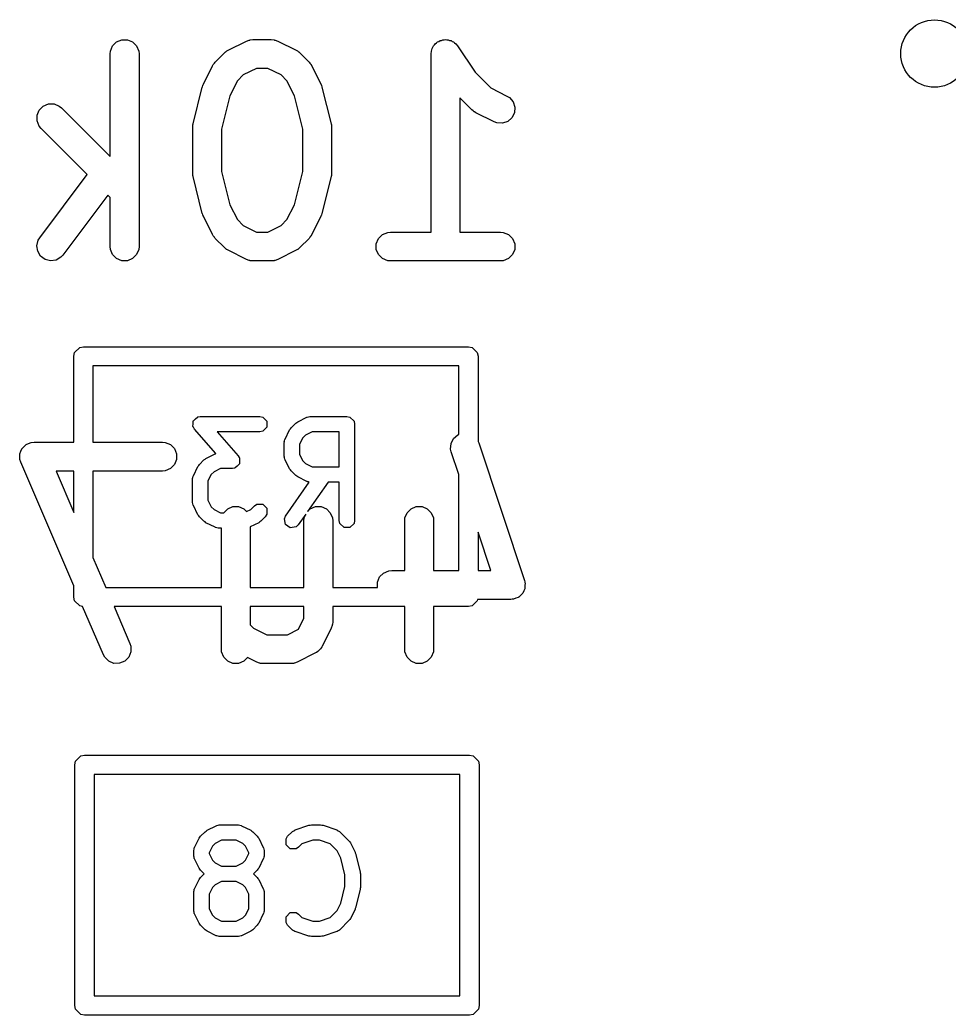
# Model space of a CAD drawing. Header units: inches. Extents: x -2.1 to 1.75, y 0.25 to 2.74.
# Drawn here: x 0.143 to 0.333, y 1.8084 to 2.0119 of the extents above; entities that cross this region are included whole.
import ezdxf

# ---------------------------------------------------------------- set-up
doc = ezdxf.new("R2010")
doc.units = ezdxf.units.IN
doc.header["$MEASUREMENT"] = 0
doc.layers.add('BLACK', color=250, linetype='CONTINUOUS')

msp = doc.modelspace()

# ---------------------------------------------------------------- linework, layer by layer
at = {"layer": 'BLACK', "linetype": 'CONTINUOUS'}
for p, q in [((0.1615, 2.0055), (0.16195, 2.00657)), ((0.16195, 2.00657), (0.16276, 2.00738)), ((0.16276, 2.00738), (0.16382, 2.00782)), ((0.16382, 2.00782), (0.16498, 2.00782)), ((0.16498, 2.00782), (0.16604, 2.00738)), ((0.16604, 2.00738), (0.16686, 2.00657)), ((0.16686, 2.00657), (0.1673, 2.0055)), ((0.18558, 2.00569), (0.18933, 2.00757)), ((0.18933, 2.00757), (0.18987, 2.00778)), ((0.18987, 2.00778), (0.18997, 2.00778)), ((0.18997, 2.00778), (0.19007, 2.00782)), ((0.19007, 2.00782), (0.19065, 2.00788)), ((0.19065, 2.00788), (0.1944, 2.00788)), ((0.1944, 2.00788), (0.19497, 2.00782)), ((0.19497, 2.00782), (0.19507, 2.00778)), ((0.19507, 2.00778), (0.19518, 2.00778)), ((0.19518, 2.00778), (0.19572, 2.00757)), ((0.19572, 2.00757), (0.19947, 2.00569)), ((0.22729, 2.00606), (0.22745, 2.0063)), ((0.22745, 2.0063), (0.22756, 2.00657)), ((0.22756, 2.00657), (0.22777, 2.00678)), ((0.22777, 2.00678), (0.22793, 2.00702)), ((0.22793, 2.00702), (0.22817, 2.00718)), ((0.22817, 2.00718), (0.22838, 2.00738)), ((0.22838, 2.00738), (0.22865, 2.0075)), ((0.22865, 2.0075), (0.22889, 2.00766)), ((0.22889, 2.00766), (0.22917, 2.00771)), ((0.22917, 2.00771), (0.22944, 2.00782)), ((0.22944, 2.00782), (0.22973, 2.00782)), ((0.22973, 2.00782), (0.23002, 2.00788)), ((0.23002, 2.00788), (0.2303, 2.00782)), ((0.2303, 2.00782), (0.23059, 2.00782)), ((0.23059, 2.00782), (0.23086, 2.00771)), ((0.23086, 2.00771), (0.23115, 2.00766)), ((0.23115, 2.00766), (0.23139, 2.00749)), ((0.23139, 2.00749), (0.23166, 2.00738)), ((0.23166, 2.00738), (0.23186, 2.00718)), ((0.23186, 2.00718), (0.23211, 2.00701)), ((0.23211, 2.00701), (0.23247, 2.00657)), ((0.23247, 2.00657), (0.23247, 2.00657)), ((0.23247, 2.00657), (0.23247, 2.00657)), ((0.23247, 2.00657), (0.23247, 2.00657)), ((0.23247, 2.00657), (0.23606, 2.00119)), ((0.16145, 2.00493), (0.1615, 2.0055)), ((0.16145, 1.98394), (0.16145, 2.00493)), ((0.1673, 2.0055), (0.16735, 2.00493)), ((0.16735, 2.00493), (0.16735, 1.96556)), ((0.18294, 2.00327), (0.18481, 2.00514)), ((0.18481, 2.00514), (0.18504, 2.00533)), ((0.18504, 2.00533), (0.18509, 2.00539)), ((0.18509, 2.00539), (0.18518, 2.00544)), ((0.18518, 2.00544), (0.18526, 2.00551)), ((0.18526, 2.00551), (0.18533, 2.00554)), ((0.18533, 2.00554), (0.18558, 2.00569)), ((0.19947, 2.00569), (0.19972, 2.00554)), ((0.19972, 2.00554), (0.19979, 2.00551)), ((0.19979, 2.00551), (0.19987, 2.00544)), ((0.19987, 2.00544), (0.19996, 2.00539)), ((0.19996, 2.00539), (0.20001, 2.00533)), ((0.20001, 2.00533), (0.20023, 2.00514)), ((0.20023, 2.00514), (0.20211, 2.00327)), ((0.22707, 2.00493), (0.22712, 2.0055)), ((0.22707, 1.96851), (0.22707, 2.00493)), ((0.22707, 2.00493), (0.22707, 2.00493)), ((0.22707, 2.00493), (0.22707, 2.00493)), ((0.22707, 2.00493), (0.22707, 2.00493)), ((0.22712, 2.0055), (0.22723, 2.00577)), ((0.22723, 2.00577), (0.22729, 2.00606)), ((0.18051, 1.99875), (0.18238, 2.0025)), ((0.18238, 2.0025), (0.18254, 2.00275)), ((0.18254, 2.00275), (0.18257, 2.00282)), ((0.18257, 2.00282), (0.18263, 2.0029)), ((0.18263, 2.0029), (0.18269, 2.00299)), ((0.18269, 2.00299), (0.18275, 2.00304)), ((0.18275, 2.00304), (0.18294, 2.00327)), ((0.20211, 2.00327), (0.2023, 2.00304)), ((0.2023, 2.00304), (0.20235, 2.00299)), ((0.20235, 2.00299), (0.20241, 2.0029)), ((0.20241, 2.0029), (0.20248, 2.00282)), ((0.20248, 2.00282), (0.20251, 2.00275)), ((0.20251, 2.00275), (0.20266, 2.0025)), ((0.20266, 2.0025), (0.20454, 1.99875)), ((0.18865, 2.00063), (0.18745, 1.99943)), ((0.19134, 2.00198), (0.18865, 2.00063)), ((0.1937, 2.00198), (0.19134, 2.00198)), ((0.1964, 2.00063), (0.1937, 2.00198)), ((0.19759, 1.99943), (0.1964, 2.00063)), ((0.23606, 2.00119), (0.23927, 1.99798)), ((0.17841, 1.99065), (0.18028, 1.99815)), ((0.18028, 1.99815), (0.1803, 1.99819)), ((0.1803, 1.99821), (0.18039, 1.99845)), ((0.1803, 1.99819), (0.1803, 1.99821)), ((0.18039, 1.99845), (0.18048, 1.99869)), ((0.18048, 1.99869), (0.18049, 1.99871)), ((0.18049, 1.99871), (0.18051, 1.99875)), ((0.18745, 1.99943), (0.18593, 1.9964)), ((0.19911, 1.9964), (0.19759, 1.99943)), ((0.20454, 1.99875), (0.20455, 1.99871)), ((0.20455, 1.99871), (0.20457, 1.99869)), ((0.20457, 1.99869), (0.20465, 1.99845)), ((0.20465, 1.99845), (0.20474, 1.99821)), ((0.20474, 1.99821), (0.20475, 1.99819)), ((0.20475, 1.99819), (0.20476, 1.99815)), ((0.20476, 1.99815), (0.20664, 1.99065)), ((0.18593, 1.9964), (0.18423, 1.98957)), ((0.20082, 1.98957), (0.19911, 1.9964)), ((0.23927, 1.99798), (0.24259, 1.99632)), ((0.24259, 1.99632), (0.24308, 1.99601)), ((0.24308, 1.99601), (0.24383, 1.99514)), ((0.14695, 1.99345), (0.14776, 1.99426)), ((0.14776, 1.99426), (0.14883, 1.9947)), ((0.14883, 1.9947), (0.14998, 1.9947)), ((0.14998, 1.9947), (0.15104, 1.99426)), ((0.15104, 1.99426), (0.15149, 1.99389)), ((0.23543, 1.99347), (0.23297, 1.99593)), ((0.23297, 1.99593), (0.23297, 1.96851)), ((0.24383, 1.99514), (0.2442, 1.99405)), ((0.2442, 1.99405), (0.24411, 1.9929)), ((0.14651, 1.99238), (0.14695, 1.99345)), ((0.14651, 1.99123), (0.14651, 1.99238)), ((0.15149, 1.99389), (0.16145, 1.98394)), ((0.23566, 1.99328), (0.23543, 1.99347)), ((0.23571, 1.99322), (0.23566, 1.99328)), ((0.2358, 1.99317), (0.23571, 1.99322)), ((0.23588, 1.9931), (0.2358, 1.99317)), ((0.23595, 1.99307), (0.23588, 1.9931)), ((0.2362, 1.99291), (0.23595, 1.99307)), ((0.23995, 1.99104), (0.2362, 1.99291)), ((0.24411, 1.9929), (0.2436, 1.99187)), ((0.14695, 1.99016), (0.14651, 1.99123)), ((0.14731, 1.98972), (0.14695, 1.99016)), ((0.17832, 1.99007), (0.17836, 1.99029)), ((0.17833, 1.99003), (0.17832, 1.99007)), ((0.17832, 1.98993), (0.17833, 1.99003)), ((0.17832, 1.98056), (0.17832, 1.98993)), ((0.17836, 1.99029), (0.17838, 1.99051)), ((0.17838, 1.99051), (0.17839, 1.99055)), ((0.17839, 1.99055), (0.17841, 1.99065)), ((0.20664, 1.99065), (0.20665, 1.99055)), ((0.20665, 1.99055), (0.20667, 1.99051)), ((0.20667, 1.99051), (0.20669, 1.99029)), ((0.20669, 1.99029), (0.20672, 1.99007)), ((0.20672, 1.99007), (0.20671, 1.99003)), ((0.20671, 1.99003), (0.20672, 1.98993)), ((0.20672, 1.98993), (0.20672, 1.98056)), ((0.24049, 1.99083), (0.23995, 1.99104)), ((0.24164, 1.99075), (0.24049, 1.99083)), ((0.24273, 1.99111), (0.24164, 1.99075)), ((0.2436, 1.99187), (0.24273, 1.99111)), ((0.15675, 1.98028), (0.14731, 1.98972)), ((0.18423, 1.98957), (0.18423, 1.98092)), ((0.20082, 1.98092), (0.20082, 1.98957)), ((0.14704, 1.96733), (0.15675, 1.98028)), ((0.17833, 1.98046), (0.17832, 1.98056)), ((0.17832, 1.98041), (0.17833, 1.98046)), ((0.17836, 1.9802), (0.17832, 1.98041)), ((0.17838, 1.97998), (0.17836, 1.9802)), ((0.17839, 1.97994), (0.17838, 1.97998)), ((0.17841, 1.97984), (0.17839, 1.97994)), ((0.18028, 1.97234), (0.17841, 1.97984)), ((0.18423, 1.98092), (0.18593, 1.97409)), ((0.19911, 1.97409), (0.20082, 1.98092)), ((0.20664, 1.97984), (0.20476, 1.97234)), ((0.20665, 1.97994), (0.20664, 1.97984)), ((0.20667, 1.97998), (0.20665, 1.97994)), ((0.20669, 1.9802), (0.20667, 1.97998)), ((0.20672, 1.98041), (0.20669, 1.9802)), ((0.20672, 1.98056), (0.20671, 1.98046)), ((0.20671, 1.98046), (0.20672, 1.98041)), ((0.16097, 1.97606), (0.15177, 1.96379)), ((0.16145, 1.97558), (0.16097, 1.97606)), ((0.16145, 1.96556), (0.16145, 1.97558)), ((0.18593, 1.97409), (0.18745, 1.97106)), ((0.19759, 1.97106), (0.19911, 1.97409)), ((0.1803, 1.9723), (0.18028, 1.97234)), ((0.1803, 1.97228), (0.1803, 1.9723)), ((0.18039, 1.97204), (0.1803, 1.97228)), ((0.18048, 1.9718), (0.18039, 1.97204)), ((0.18049, 1.97178), (0.18048, 1.9718)), ((0.18051, 1.97174), (0.18049, 1.97178)), ((0.18238, 1.96799), (0.18051, 1.97174)), ((0.20454, 1.97174), (0.20266, 1.96799)), ((0.20455, 1.97178), (0.20454, 1.97174)), ((0.20457, 1.9718), (0.20455, 1.97178)), ((0.20465, 1.97204), (0.20457, 1.9718)), ((0.20474, 1.97228), (0.20465, 1.97204)), ((0.20475, 1.9723), (0.20474, 1.97228)), ((0.20476, 1.97234), (0.20475, 1.9723)), ((0.18745, 1.97106), (0.18865, 1.96986)), ((0.18865, 1.96986), (0.19134, 1.96851)), ((0.1937, 1.96851), (0.1964, 1.96986)), ((0.1964, 1.96986), (0.19759, 1.97106)), ((0.18254, 1.96774), (0.18238, 1.96799)), ((0.18257, 1.96767), (0.18254, 1.96774)), ((0.18263, 1.96759), (0.18257, 1.96767)), ((0.18269, 1.9675), (0.18263, 1.96759)), ((0.19134, 1.96851), (0.1937, 1.96851)), ((0.20241, 1.96759), (0.20235, 1.9675)), ((0.20248, 1.96767), (0.20241, 1.96759)), ((0.20251, 1.96774), (0.20248, 1.96767)), ((0.20266, 1.96799), (0.20251, 1.96774)), ((0.21631, 1.9672), (0.21713, 1.96801)), ((0.21713, 1.96801), (0.21819, 1.96845)), ((0.21819, 1.96845), (0.21877, 1.96851)), ((0.21877, 1.96851), (0.22707, 1.96851)), ((0.23297, 1.96851), (0.24127, 1.96851)), ((0.24127, 1.96851), (0.24184, 1.96845)), ((0.24184, 1.96845), (0.24291, 1.96801)), ((0.24291, 1.96801), (0.24372, 1.9672)), ((0.14645, 1.96572), (0.14674, 1.96684)), ((0.14662, 1.96458), (0.14645, 1.96572)), ((0.14674, 1.96684), (0.14704, 1.96733)), ((0.1615, 1.96498), (0.16145, 1.96556)), ((0.16735, 1.96556), (0.1673, 1.96498)), ((0.18275, 1.96745), (0.18269, 1.9675)), ((0.18294, 1.96722), (0.18275, 1.96745)), ((0.18481, 1.96535), (0.18294, 1.96722)), ((0.20211, 1.96722), (0.20023, 1.96535)), ((0.2023, 1.96745), (0.20211, 1.96722)), ((0.20235, 1.9675), (0.2023, 1.96745)), ((0.21587, 1.96613), (0.21631, 1.9672)), ((0.21587, 1.96498), (0.21587, 1.96613)), ((0.24372, 1.9672), (0.24416, 1.96613)), ((0.24416, 1.96613), (0.24416, 1.96498)), ((0.1472, 1.96359), (0.14662, 1.96458)), ((0.14813, 1.9629), (0.1472, 1.96359)), ((0.15177, 1.96379), (0.15137, 1.96336)), ((0.16195, 1.96392), (0.1615, 1.96498)), ((0.16276, 1.9631), (0.16195, 1.96392)), ((0.16686, 1.96392), (0.16604, 1.9631)), ((0.1673, 1.96498), (0.16686, 1.96392)), ((0.18504, 1.96516), (0.18481, 1.96535)), ((0.18509, 1.9651), (0.18504, 1.96516)), ((0.18518, 1.96504), (0.18509, 1.9651)), ((0.18526, 1.96498), (0.18518, 1.96504)), ((0.18533, 1.96495), (0.18526, 1.96498)), ((0.18558, 1.96479), (0.18533, 1.96495)), ((0.18933, 1.96292), (0.18558, 1.96479)), ((0.19947, 1.96479), (0.19572, 1.96292)), ((0.19972, 1.96495), (0.19947, 1.96479)), ((0.19979, 1.96498), (0.19972, 1.96495)), ((0.19987, 1.96504), (0.19979, 1.96498)), ((0.19996, 1.9651), (0.19987, 1.96504)), ((0.20001, 1.96516), (0.19996, 1.9651)), ((0.20023, 1.96535), (0.20001, 1.96516)), ((0.21631, 1.96392), (0.21587, 1.96498)), ((0.21713, 1.9631), (0.21631, 1.96392)), ((0.24372, 1.96392), (0.24291, 1.9631)), ((0.24416, 1.96498), (0.24372, 1.96392)), ((0.14924, 1.96261), (0.14813, 1.9629)), ((0.15038, 1.96277), (0.14924, 1.96261)), ((0.15137, 1.96336), (0.15038, 1.96277)), ((0.16382, 1.96266), (0.16276, 1.9631)), ((0.16498, 1.96266), (0.16382, 1.96266)), ((0.16604, 1.9631), (0.16498, 1.96266)), ((0.18987, 1.96271), (0.18933, 1.96292)), ((0.18997, 1.9627), (0.18987, 1.96271)), ((0.19007, 1.96266), (0.18997, 1.9627)), ((0.19065, 1.96261), (0.19007, 1.96266)), ((0.1944, 1.96261), (0.19065, 1.96261)), ((0.19497, 1.96266), (0.1944, 1.96261)), ((0.19507, 1.9627), (0.19497, 1.96266)), ((0.19518, 1.96271), (0.19507, 1.9627)), ((0.19572, 1.96292), (0.19518, 1.96271)), ((0.21819, 1.96266), (0.21713, 1.9631)), ((0.21877, 1.96261), (0.21819, 1.96266)), ((0.24127, 1.96261), (0.21877, 1.96261)), ((0.24184, 1.96266), (0.24127, 1.96261)), ((0.24291, 1.9631), (0.24184, 1.96266)), ((0.154, 1.94311), (0.15415, 1.94386)), ((0.154, 1.92556), (0.154, 1.94311)), ((0.15415, 1.94386), (0.15521, 1.94493)), ((0.15521, 1.94493), (0.15596, 1.94508)), ((0.15596, 1.94508), (0.2347, 1.94508)), ((0.2347, 1.94508), (0.23546, 1.94493)), ((0.23546, 1.94493), (0.23652, 1.94386)), ((0.23652, 1.94386), (0.23667, 1.94311)), ((0.23667, 1.94311), (0.23667, 1.92571)), ((0.15793, 1.94114), (0.15793, 1.92556)), ((0.23274, 1.94114), (0.15793, 1.94114)), ((0.23274, 1.92711), (0.23274, 1.94114)), ((0.17838, 1.92874), (0.17841, 1.92929)), ((0.17841, 1.92985), (0.17845, 1.92989)), ((0.17841, 1.92929), (0.17841, 1.92985)), ((0.17845, 1.92989), (0.17846, 1.92994)), ((0.17846, 1.92994), (0.17887, 1.93031)), ((0.17887, 1.93031), (0.17927, 1.9307)), ((0.17927, 1.9307), (0.17934, 1.93072)), ((0.17934, 1.93072), (0.17936, 1.93074)), ((0.17936, 1.93074), (0.17943, 1.93073)), ((0.17943, 1.93073), (0.17987, 1.93082)), ((0.17987, 1.93082), (0.19205, 1.93082)), ((0.19205, 1.93082), (0.19266, 1.9307)), ((0.19266, 1.9307), (0.19351, 1.92985)), ((0.19351, 1.92985), (0.19351, 1.92864)), ((0.19844, 1.92848), (0.19938, 1.92942)), ((0.19938, 1.92942), (0.19959, 1.92956)), ((0.19959, 1.92956), (0.19979, 1.92972)), ((0.19979, 1.92972), (0.20166, 1.93065)), ((0.20166, 1.93065), (0.20174, 1.93068)), ((0.20174, 1.93068), (0.20176, 1.9307)), ((0.20176, 1.9307), (0.20201, 1.93075)), ((0.20201, 1.93075), (0.20225, 1.93082)), ((0.20225, 1.93082), (0.20229, 1.93081)), ((0.20229, 1.93081), (0.20236, 1.93082)), ((0.20236, 1.93082), (0.20986, 1.93082)), ((0.20986, 1.93082), (0.21047, 1.9307)), ((0.21047, 1.9307), (0.21132, 1.92985)), ((0.21132, 1.92985), (0.21144, 1.92925)), ((0.21144, 1.92925), (0.21144, 1.90956)), ((0.17841, 1.92868), (0.17838, 1.92874)), ((0.17841, 1.92864), (0.17841, 1.92868)), ((0.17846, 1.9286), (0.17841, 1.92864)), ((0.17868, 1.92821), (0.17846, 1.9286)), ((0.18306, 1.92321), (0.17868, 1.92821)), ((0.19205, 1.92767), (0.18334, 1.92767)), ((0.18334, 1.92767), (0.18761, 1.92278)), ((0.19266, 1.92779), (0.19205, 1.92767)), ((0.19351, 1.92864), (0.19266, 1.92779)), ((0.19721, 1.9262), (0.19814, 1.92808)), ((0.19814, 1.92808), (0.1983, 1.92827)), ((0.1983, 1.92827), (0.19844, 1.92848)), ((0.20142, 1.92701), (0.20085, 1.92644)), ((0.20274, 1.92767), (0.20142, 1.92701)), ((0.20829, 1.92767), (0.20274, 1.92767)), ((0.20829, 1.92051), (0.20829, 1.92767)), ((0.23167, 1.92629), (0.23254, 1.92705)), ((0.23254, 1.92705), (0.23274, 1.92711)), ((0.14383, 1.92464), (0.14422, 1.92504)), ((0.14422, 1.92504), (0.14424, 1.92505)), ((0.14424, 1.92505), (0.14425, 1.92506)), ((0.14425, 1.92506), (0.14476, 1.92527)), ((0.14476, 1.92527), (0.14528, 1.92549)), ((0.14528, 1.92549), (0.1453, 1.92549)), ((0.1453, 1.92549), (0.14531, 1.9255)), ((0.14531, 1.9255), (0.14589, 1.92556)), ((0.14589, 1.92556), (0.154, 1.92556)), ((0.15793, 1.92556), (0.17214, 1.92556)), ((0.17214, 1.92556), (0.17271, 1.9255)), ((0.17271, 1.9255), (0.17378, 1.92506)), ((0.17378, 1.92506), (0.17459, 1.92425)), ((0.19704, 1.92561), (0.19711, 1.92585)), ((0.19706, 1.92557), (0.19704, 1.92561)), ((0.19704, 1.9255), (0.19706, 1.92557)), ((0.19704, 1.92268), (0.19704, 1.9255)), ((0.19711, 1.92585), (0.19716, 1.9261)), ((0.19716, 1.9261), (0.19719, 1.92612)), ((0.19719, 1.92612), (0.19721, 1.9262)), ((0.20085, 1.92644), (0.20019, 1.92512)), ((0.20019, 1.92512), (0.20019, 1.92306)), ((0.23107, 1.92411), (0.23116, 1.92526)), ((0.23116, 1.92526), (0.23167, 1.92629)), ((0.23667, 1.92571), (0.2368, 1.92541)), ((0.2368, 1.92541), (0.24618, 1.89729)), ((0.14299, 1.92318), (0.14321, 1.9237)), ((0.14299, 1.92316), (0.14299, 1.92318)), ((0.14299, 1.92315), (0.14299, 1.92316)), ((0.14299, 1.92259), (0.14299, 1.92315)), ((0.14321, 1.9237), (0.14341, 1.92422)), ((0.14341, 1.92422), (0.14343, 1.92423)), ((0.14343, 1.92425), (0.14383, 1.92464)), ((0.14343, 1.92423), (0.14343, 1.92425)), ((0.17459, 1.92425), (0.17503, 1.92318)), ((0.17503, 1.92318), (0.17503, 1.92203)), ((0.18104, 1.92222), (0.18291, 1.92316)), ((0.18291, 1.92316), (0.18299, 1.92318)), ((0.18299, 1.92318), (0.18301, 1.9232)), ((0.18301, 1.9232), (0.18306, 1.92321)), ((0.18761, 1.92278), (0.18784, 1.9224)), ((0.20019, 1.92306), (0.20085, 1.92174)), ((0.2312, 1.92355), (0.23107, 1.92411)), ((0.23274, 1.91894), (0.2312, 1.92355)), ((0.14299, 1.92203), (0.14299, 1.92259)), ((0.143, 1.92201), (0.14299, 1.92203)), ((0.143, 1.92199), (0.143, 1.92201)), ((0.14318, 1.92144), (0.143, 1.92199)), ((0.154, 1.89619), (0.14318, 1.92144)), ((0.17459, 1.92097), (0.17378, 1.92015)), ((0.17503, 1.92203), (0.17459, 1.92097)), ((0.1794, 1.92058), (0.17955, 1.92078)), ((0.17955, 1.92078), (0.17969, 1.92099)), ((0.17969, 1.92099), (0.18063, 1.92192)), ((0.18063, 1.92192), (0.18084, 1.92206)), ((0.18084, 1.92206), (0.18104, 1.92222)), ((0.18784, 1.92105), (0.18742, 1.92068)), ((0.18784, 1.9224), (0.18788, 1.92235)), ((0.18788, 1.92114), (0.18784, 1.9211)), ((0.18784, 1.9211), (0.18784, 1.92105)), ((0.18788, 1.92235), (0.18788, 1.92232)), ((0.18788, 1.92232), (0.18792, 1.92225)), ((0.18792, 1.92225), (0.18788, 1.9217)), ((0.18788, 1.9217), (0.18788, 1.92114)), ((0.19706, 1.92261), (0.19704, 1.92268)), ((0.19704, 1.92257), (0.19706, 1.92261)), ((0.19711, 1.92233), (0.19704, 1.92257)), ((0.19716, 1.92208), (0.19711, 1.92233)), ((0.19719, 1.92206), (0.19716, 1.92208)), ((0.19721, 1.92198), (0.19719, 1.92206)), ((0.19814, 1.92011), (0.19721, 1.92198)), ((0.20085, 1.92174), (0.20142, 1.92117)), ((0.20142, 1.92117), (0.20274, 1.92051)), ((0.15037, 1.91965), (0.154, 1.91119)), ((0.154, 1.91965), (0.15037, 1.91965)), ((0.154, 1.91119), (0.154, 1.91965)), ((0.17214, 1.91965), (0.15793, 1.91965)), ((0.15793, 1.91965), (0.15793, 1.902)), ((0.17271, 1.91971), (0.17214, 1.91965)), ((0.17378, 1.92015), (0.17271, 1.91971)), ((0.17844, 1.91863), (0.17846, 1.9187)), ((0.17846, 1.9187), (0.1794, 1.92058)), ((0.1821, 1.91894), (0.18144, 1.91763)), ((0.18268, 1.91952), (0.1821, 1.91894)), ((0.18399, 1.92017), (0.18268, 1.91952)), ((0.18643, 1.92017), (0.18399, 1.92017)), ((0.18687, 1.92026), (0.18643, 1.92017)), ((0.18693, 1.92026), (0.18687, 1.92026)), ((0.18696, 1.92028), (0.18693, 1.92026)), ((0.18703, 1.92029), (0.18696, 1.92028)), ((0.18742, 1.92068), (0.18703, 1.92029)), ((0.1983, 1.91991), (0.19814, 1.92011)), ((0.19844, 1.9197), (0.1983, 1.91991)), ((0.19938, 1.91876), (0.19844, 1.9197)), ((0.19959, 1.91862), (0.19938, 1.91876)), ((0.20274, 1.92051), (0.20829, 1.92051)), ((0.23274, 1.89931), (0.23274, 1.91894)), ((0.17829, 1.918), (0.17831, 1.91807)), ((0.17829, 1.91331), (0.17829, 1.918)), ((0.1783, 1.91811), (0.17836, 1.91835)), ((0.17831, 1.91807), (0.1783, 1.91811)), ((0.17836, 1.91835), (0.17841, 1.9186)), ((0.17841, 1.9186), (0.17844, 1.91863)), ((0.18144, 1.91763), (0.18144, 1.91368)), ((0.19733, 1.91046), (0.20217, 1.91739)), ((0.19979, 1.91846), (0.19959, 1.91862)), ((0.20166, 1.91753), (0.19979, 1.91846)), ((0.20174, 1.91751), (0.20166, 1.91753)), ((0.20176, 1.91748), (0.20174, 1.91751)), ((0.20201, 1.91743), (0.20176, 1.91748)), ((0.206, 1.91736), (0.20181, 1.91139)), ((0.20217, 1.91739), (0.20201, 1.91743)), ((0.20829, 1.91736), (0.206, 1.91736)), ((0.20829, 1.90956), (0.20829, 1.91736)), ((0.17831, 1.91323), (0.17829, 1.91331)), ((0.1783, 1.9132), (0.17831, 1.91323)), ((0.17836, 1.91296), (0.1783, 1.9132)), ((0.17841, 1.91271), (0.17836, 1.91296)), ((0.17844, 1.91268), (0.17841, 1.91271)), ((0.17846, 1.91261), (0.17844, 1.91268)), ((0.1794, 1.91073), (0.17846, 1.91261)), ((0.18144, 1.91368), (0.1821, 1.91237)), ((0.19094, 1.91255), (0.19145, 1.91289)), ((0.19145, 1.91289), (0.19266, 1.91289)), ((0.19266, 1.91289), (0.19351, 1.91204)), ((0.17955, 1.91053), (0.1794, 1.91073)), ((0.1821, 1.91237), (0.18268, 1.91179)), ((0.18268, 1.91179), (0.18399, 1.91114)), ((0.18399, 1.91114), (0.18469, 1.91114)), ((0.18469, 1.91114), (0.18549, 1.91194)), ((0.18549, 1.91194), (0.18656, 1.91238)), ((0.18656, 1.91238), (0.18771, 1.91238)), ((0.18771, 1.91238), (0.18877, 1.91194)), ((0.18877, 1.91194), (0.18934, 1.91137)), ((0.18934, 1.91137), (0.19018, 1.91179)), ((0.19018, 1.91179), (0.19094, 1.91255)), ((0.19351, 1.91083), (0.19317, 1.91032)), ((0.19351, 1.91204), (0.19351, 1.91083)), ((0.20144, 1.91085), (0.19991, 1.90866)), ((0.20111, 1.91006), (0.20144, 1.91085)), ((0.20181, 1.91139), (0.20237, 1.91194)), ((0.20237, 1.91194), (0.20343, 1.91238)), ((0.20343, 1.91238), (0.20458, 1.91238)), ((0.20458, 1.91238), (0.20565, 1.91194)), ((0.20565, 1.91194), (0.20646, 1.91112)), ((0.20646, 1.91112), (0.2069, 1.91006)), ((0.22173, 1.91006), (0.22217, 1.91112)), ((0.22217, 1.91112), (0.22299, 1.91194)), ((0.22299, 1.91194), (0.22405, 1.91238)), ((0.22405, 1.91238), (0.22521, 1.91238)), ((0.22521, 1.91238), (0.22627, 1.91194)), ((0.22627, 1.91194), (0.22708, 1.91112)), ((0.22708, 1.91112), (0.22753, 1.91006)), ((0.17969, 1.91032), (0.17955, 1.91053)), ((0.18063, 1.90938), (0.17969, 1.91032)), ((0.18084, 1.90924), (0.18063, 1.90938)), ((0.18104, 1.90909), (0.18084, 1.90924)), ((0.18291, 1.90815), (0.18104, 1.90909)), ((0.19182, 1.90909), (0.19009, 1.90822)), ((0.19202, 1.90924), (0.19182, 1.90909)), ((0.19223, 1.90938), (0.19202, 1.90924)), ((0.19317, 1.91032), (0.19223, 1.90938)), ((0.19708, 1.9099), (0.19733, 1.91046)), ((0.19729, 1.90871), (0.19708, 1.9099)), ((0.19827, 1.90802), (0.19729, 1.90871)), ((0.19991, 1.90866), (0.19946, 1.90823)), ((0.20105, 1.90948), (0.20111, 1.91006)), ((0.20105, 1.89587), (0.20105, 1.90948)), ((0.2069, 1.91006), (0.20696, 1.90948)), ((0.20696, 1.90948), (0.20696, 1.89587)), ((0.20841, 1.90896), (0.20829, 1.90956)), ((0.20926, 1.90811), (0.20841, 1.90896)), ((0.21132, 1.90896), (0.21047, 1.90811)), ((0.21144, 1.90956), (0.21132, 1.90896)), ((0.22168, 1.90948), (0.22173, 1.91006)), ((0.22168, 1.89931), (0.22168, 1.90948)), ((0.22753, 1.91006), (0.22758, 1.90948)), ((0.22758, 1.90948), (0.22758, 1.89931)), ((0.18299, 1.90813), (0.18291, 1.90815)), ((0.18301, 1.90811), (0.18299, 1.90813)), ((0.18326, 1.90806), (0.18301, 1.90811)), ((0.18351, 1.90799), (0.18326, 1.90806)), ((0.18354, 1.908), (0.18351, 1.90799)), ((0.18362, 1.90799), (0.18354, 1.908)), ((0.18418, 1.90799), (0.18362, 1.90799)), ((0.18418, 1.89587), (0.18418, 1.90799)), ((0.19009, 1.90822), (0.19009, 1.89587)), ((0.19946, 1.90823), (0.19827, 1.90802)), ((0.21047, 1.90811), (0.20926, 1.90811)), ((0.23928, 1.89931), (0.23667, 1.90713)), ((0.23667, 1.90713), (0.23667, 1.89931)), ((0.15793, 1.902), (0.16056, 1.89587)), ((0.21655, 1.898), (0.21736, 1.89881)), ((0.21736, 1.89881), (0.21843, 1.89925)), ((0.21843, 1.89925), (0.21901, 1.89931)), ((0.21901, 1.89931), (0.22168, 1.89931)), ((0.22758, 1.89931), (0.23274, 1.89931)), ((0.23667, 1.89931), (0.23928, 1.89931)), ((0.21611, 1.89693), (0.21655, 1.898)), ((0.21611, 1.89587), (0.21611, 1.89693)), ((0.24618, 1.89729), (0.24624, 1.89701)), ((0.24624, 1.89701), (0.24627, 1.89693)), ((0.24627, 1.89693), (0.24627, 1.89688)), ((0.24627, 1.89688), (0.24631, 1.89673)), ((0.24631, 1.89673), (0.24627, 1.89626)), ((0.154, 1.8939), (0.154, 1.89619)), ((0.16056, 1.89587), (0.18418, 1.89587)), ((0.19009, 1.89587), (0.20105, 1.89587)), ((0.20696, 1.89587), (0.21611, 1.89587)), ((0.24571, 1.89455), (0.24535, 1.89424)), ((0.24576, 1.89464), (0.24571, 1.89455)), ((0.24583, 1.89472), (0.24576, 1.89464)), ((0.24601, 1.89516), (0.24583, 1.89472)), ((0.24623, 1.89558), (0.24601, 1.89516)), ((0.24627, 1.89578), (0.24623, 1.89568)), ((0.24623, 1.89568), (0.24623, 1.89558)), ((0.24627, 1.89626), (0.24627, 1.89578)), ((0.15415, 1.89314), (0.154, 1.8939)), ((0.15521, 1.89208), (0.15415, 1.89314)), ((0.23652, 1.89314), (0.23546, 1.89208)), ((0.23658, 1.89341), (0.23652, 1.89314)), ((0.24338, 1.89341), (0.23658, 1.89341)), ((0.24367, 1.89343), (0.24338, 1.89341)), ((0.24375, 1.89343), (0.24367, 1.89343)), ((0.2438, 1.89345), (0.24375, 1.89343)), ((0.24395, 1.89346), (0.2438, 1.89345)), ((0.24439, 1.89364), (0.24395, 1.89346)), ((0.24484, 1.89379), (0.24439, 1.89364)), ((0.24492, 1.89386), (0.24484, 1.89379)), ((0.24502, 1.8939), (0.24492, 1.89386)), ((0.24535, 1.89424), (0.24502, 1.8939)), ((0.15581, 1.89196), (0.15521, 1.89208)), ((0.16005, 1.88207), (0.15581, 1.89196)), ((0.18418, 1.89193), (0.16225, 1.89193)), ((0.16225, 1.89193), (0.16548, 1.8844)), ((0.18418, 1.88324), (0.18418, 1.89193)), ((0.19009, 1.89193), (0.19009, 1.88821)), ((0.20105, 1.89193), (0.19009, 1.89193)), ((0.20105, 1.88956), (0.20105, 1.89193)), ((0.22168, 1.89193), (0.20696, 1.89193)), ((0.20696, 1.89193), (0.20696, 1.88886)), ((0.22168, 1.88324), (0.22168, 1.89193)), ((0.2347, 1.89193), (0.22758, 1.89193)), ((0.22758, 1.89193), (0.22758, 1.88324)), ((0.23546, 1.89208), (0.2347, 1.89193)), ((0.19009, 1.88821), (0.19076, 1.88754)), ((0.19993, 1.88731), (0.20105, 1.88956)), ((0.2069, 1.88828), (0.20686, 1.88819)), ((0.20686, 1.88819), (0.20686, 1.88808)), ((0.20696, 1.88886), (0.2069, 1.88828)), ((0.19076, 1.88754), (0.19346, 1.88619)), ((0.19346, 1.88619), (0.19769, 1.88619)), ((0.19769, 1.88619), (0.19993, 1.88731)), ((0.20665, 1.88754), (0.20477, 1.88379)), ((0.20686, 1.88808), (0.20665, 1.88754)), ((0.16548, 1.8844), (0.16565, 1.88385)), ((0.16033, 1.88157), (0.16005, 1.88207)), ((0.16567, 1.88269), (0.16524, 1.88163)), ((0.16565, 1.88385), (0.16567, 1.88269)), ((0.18424, 1.88266), (0.18418, 1.88324)), ((0.18468, 1.88159), (0.18424, 1.88266)), ((0.20345, 1.88247), (0.1997, 1.88059)), ((0.20355, 1.88253), (0.20345, 1.88247)), ((0.20359, 1.88254), (0.20355, 1.88253)), ((0.20365, 1.88259), (0.20359, 1.88254)), ((0.20394, 1.88278), (0.20365, 1.88259)), ((0.20419, 1.88306), (0.20394, 1.88278)), ((0.20447, 1.8833), (0.20419, 1.88306)), ((0.20465, 1.88359), (0.20447, 1.8833)), ((0.2047, 1.88365), (0.20465, 1.88359)), ((0.20471, 1.88369), (0.2047, 1.88365)), ((0.20477, 1.88379), (0.20471, 1.88369)), ((0.22173, 1.88266), (0.22168, 1.88324)), ((0.22217, 1.88159), (0.22173, 1.88266)), ((0.22753, 1.88266), (0.22708, 1.88159)), ((0.22758, 1.88324), (0.22753, 1.88266)), ((0.16115, 1.88076), (0.16033, 1.88157)), ((0.16222, 1.88033), (0.16115, 1.88076)), ((0.16337, 1.88035), (0.16222, 1.88033)), ((0.16443, 1.8808), (0.16337, 1.88035)), ((0.16524, 1.88163), (0.16443, 1.8808)), ((0.18549, 1.88078), (0.18468, 1.88159)), ((0.18656, 1.88034), (0.18549, 1.88078)), ((0.18771, 1.88034), (0.18656, 1.88034)), ((0.18877, 1.88078), (0.18771, 1.88034)), ((0.18954, 1.88154), (0.18877, 1.88078)), ((0.19144, 1.88059), (0.18954, 1.88154)), ((0.19198, 1.88039), (0.19144, 1.88059)), ((0.19208, 1.88038), (0.19198, 1.88039)), ((0.19218, 1.88034), (0.19208, 1.88038)), ((0.19276, 1.88028), (0.19218, 1.88034)), ((0.19838, 1.88028), (0.19276, 1.88028)), ((0.19896, 1.88034), (0.19838, 1.88028)), ((0.19906, 1.88038), (0.19896, 1.88034)), ((0.19916, 1.88039), (0.19906, 1.88038)), ((0.1997, 1.88059), (0.19916, 1.88039)), ((0.22299, 1.88078), (0.22217, 1.88159)), ((0.22405, 1.88034), (0.22299, 1.88078)), ((0.22521, 1.88034), (0.22405, 1.88034)), ((0.22627, 1.88078), (0.22521, 1.88034)), ((0.22708, 1.88159), (0.22627, 1.88078)), ((0.15423, 1.85961), (0.15438, 1.86036)), ((0.15438, 1.86036), (0.15545, 1.86142)), ((0.15545, 1.86142), (0.1562, 1.86157)), ((0.1562, 1.86157), (0.23494, 1.86157)), ((0.23494, 1.86157), (0.23569, 1.86142)), ((0.23569, 1.86142), (0.23676, 1.86036)), ((0.23676, 1.86036), (0.23691, 1.85961)), ((0.15423, 1.81039), (0.15423, 1.85961)), ((0.15817, 1.85764), (0.15817, 1.81236)), ((0.23297, 1.85764), (0.15817, 1.85764)), ((0.23297, 1.81236), (0.23297, 1.85764)), ((0.23691, 1.85961), (0.23691, 1.81039)), ((0.17993, 1.84498), (0.18087, 1.84592)), ((0.18087, 1.84592), (0.18107, 1.84606)), ((0.18107, 1.84606), (0.18127, 1.84621)), ((0.18127, 1.84621), (0.18315, 1.84715)), ((0.18315, 1.84715), (0.18323, 1.84717)), ((0.18323, 1.84717), (0.18325, 1.8472)), ((0.18325, 1.8472), (0.1835, 1.84725)), ((0.1835, 1.84725), (0.18374, 1.84731)), ((0.18374, 1.84731), (0.18378, 1.8473)), ((0.18378, 1.8473), (0.18385, 1.84732)), ((0.18385, 1.84732), (0.1876, 1.84732)), ((0.1876, 1.84732), (0.18768, 1.8473)), ((0.18768, 1.8473), (0.18771, 1.84731)), ((0.18771, 1.84731), (0.18796, 1.84725)), ((0.18796, 1.84725), (0.18821, 1.8472)), ((0.18821, 1.8472), (0.18823, 1.84717)), ((0.18823, 1.84717), (0.18831, 1.84715)), ((0.18831, 1.84715), (0.19018, 1.84621)), ((0.19018, 1.84621), (0.19038, 1.84606)), ((0.19038, 1.84606), (0.19059, 1.84592)), ((0.19059, 1.84592), (0.19153, 1.84498)), ((0.19774, 1.84498), (0.19868, 1.84592)), ((0.19868, 1.84592), (0.19874, 1.84596)), ((0.19874, 1.84596), (0.19876, 1.84599)), ((0.19876, 1.84599), (0.19898, 1.84612)), ((0.19898, 1.84612), (0.19919, 1.84626)), ((0.19919, 1.84626), (0.19922, 1.84626)), ((0.19922, 1.84626), (0.19929, 1.8463)), ((0.19929, 1.8463), (0.2021, 1.84724)), ((0.2021, 1.84724), (0.20235, 1.84727)), ((0.20235, 1.84727), (0.2026, 1.84732)), ((0.2026, 1.84732), (0.20448, 1.84732)), ((0.20448, 1.84732), (0.20472, 1.84727)), ((0.20472, 1.84727), (0.20497, 1.84724)), ((0.20497, 1.84724), (0.20779, 1.8463)), ((0.20779, 1.8463), (0.20785, 1.84626)), ((0.20785, 1.84626), (0.20789, 1.84626)), ((0.20789, 1.84626), (0.2081, 1.84612)), ((0.2081, 1.84612), (0.20832, 1.84599)), ((0.20832, 1.84599), (0.20834, 1.84596)), ((0.20834, 1.84596), (0.2084, 1.84592)), ((0.2084, 1.84592), (0.21028, 1.84404)), ((0.1787, 1.8427), (0.17963, 1.84457)), ((0.17963, 1.84457), (0.17979, 1.84477)), ((0.17979, 1.84477), (0.17993, 1.84498)), ((0.18291, 1.84351), (0.18234, 1.84293)), ((0.18423, 1.84417), (0.18291, 1.84351)), ((0.18723, 1.84417), (0.18423, 1.84417)), ((0.18854, 1.84351), (0.18723, 1.84417)), ((0.18912, 1.84293), (0.18854, 1.84351)), ((0.19153, 1.84498), (0.19167, 1.84477)), ((0.19167, 1.84477), (0.19182, 1.84457)), ((0.19182, 1.84457), (0.19276, 1.8427)), ((0.1974, 1.84447), (0.19774, 1.84498)), ((0.1974, 1.84326), (0.1974, 1.84447)), ((0.20064, 1.84343), (0.19997, 1.84275)), ((0.20286, 1.84417), (0.20064, 1.84343)), ((0.20422, 1.84417), (0.20286, 1.84417)), ((0.20644, 1.84343), (0.20422, 1.84417)), ((0.20787, 1.842), (0.20644, 1.84343)), ((0.21028, 1.84404), (0.21042, 1.84383)), ((0.21042, 1.84383), (0.21057, 1.84363)), ((0.21057, 1.84363), (0.21151, 1.84176)), ((0.17853, 1.8421), (0.1786, 1.84235)), ((0.17854, 1.84207), (0.17853, 1.8421)), ((0.17853, 1.84199), (0.17854, 1.84207)), ((0.17853, 1.84106), (0.17853, 1.84199)), ((0.1786, 1.84235), (0.17865, 1.8426)), ((0.17865, 1.8426), (0.17867, 1.84262)), ((0.17867, 1.84262), (0.1787, 1.8427)), ((0.18234, 1.84293), (0.18168, 1.84162)), ((0.18168, 1.84162), (0.18168, 1.84143)), ((0.18168, 1.84143), (0.18234, 1.84011)), ((0.18978, 1.84162), (0.18912, 1.84293)), ((0.18912, 1.84011), (0.18978, 1.84143)), ((0.18978, 1.84143), (0.18978, 1.84162)), ((0.19276, 1.8427), (0.19278, 1.84262)), ((0.19278, 1.84262), (0.19281, 1.8426)), ((0.19281, 1.8426), (0.19286, 1.84235)), ((0.19286, 1.84235), (0.19292, 1.8421)), ((0.19292, 1.8421), (0.19291, 1.84207)), ((0.19291, 1.84207), (0.19293, 1.84199)), ((0.19293, 1.84199), (0.19293, 1.84106)), ((0.19825, 1.84241), (0.1974, 1.84326)), ((0.19945, 1.84241), (0.19825, 1.84241)), ((0.19997, 1.84275), (0.19945, 1.84241)), ((0.20861, 1.84051), (0.20787, 1.842)), ((0.21151, 1.84176), (0.21155, 1.84159)), ((0.21155, 1.84159), (0.21163, 1.84144)), ((0.21163, 1.84144), (0.21257, 1.83769)), ((0.17854, 1.84098), (0.17853, 1.84106)), ((0.17853, 1.84094), (0.17854, 1.84098)), ((0.1786, 1.8407), (0.17853, 1.84094)), ((0.17865, 1.84045), (0.1786, 1.8407)), ((0.17867, 1.84043), (0.17865, 1.84045)), ((0.1787, 1.84035), (0.17867, 1.84043)), ((0.17963, 1.83848), (0.1787, 1.84035)), ((0.18234, 1.84011), (0.18291, 1.83954)), ((0.18291, 1.83954), (0.18423, 1.83888)), ((0.18723, 1.83888), (0.18854, 1.83954)), ((0.18854, 1.83954), (0.18912, 1.84011)), ((0.19276, 1.84035), (0.19182, 1.83848)), ((0.19278, 1.84043), (0.19276, 1.84035)), ((0.19281, 1.84045), (0.19278, 1.84043)), ((0.19286, 1.8407), (0.19281, 1.84045)), ((0.19292, 1.84094), (0.19286, 1.8407)), ((0.19293, 1.84106), (0.19291, 1.84098)), ((0.19291, 1.84098), (0.19292, 1.84094)), ((0.20946, 1.83711), (0.20861, 1.84051)), ((0.17979, 1.83828), (0.17963, 1.83848)), ((0.17993, 1.83807), (0.17979, 1.83828)), ((0.18069, 1.83731), (0.17993, 1.83807)), ((0.17993, 1.83654), (0.18069, 1.83731)), ((0.18423, 1.83888), (0.18723, 1.83888)), ((0.19153, 1.83807), (0.19077, 1.83731)), ((0.19077, 1.83731), (0.19153, 1.83654)), ((0.19167, 1.83828), (0.19153, 1.83807)), ((0.19182, 1.83848), (0.19167, 1.83828)), ((0.21257, 1.83769), (0.21257, 1.83749)), ((0.21257, 1.83749), (0.21261, 1.83731)), ((0.21261, 1.83731), (0.21261, 1.83449)), ((0.1787, 1.83426), (0.17963, 1.83614)), ((0.17963, 1.83614), (0.17979, 1.83633)), ((0.17979, 1.83633), (0.17993, 1.83654)), ((0.18423, 1.83573), (0.18291, 1.83507)), ((0.18723, 1.83573), (0.18423, 1.83573)), ((0.18854, 1.83507), (0.18723, 1.83573)), ((0.19153, 1.83654), (0.19167, 1.83633)), ((0.19167, 1.83633), (0.19182, 1.83614)), ((0.19182, 1.83614), (0.19276, 1.83426)), ((0.20946, 1.83469), (0.20946, 1.83711)), ((0.17853, 1.83367), (0.1786, 1.83391)), ((0.17854, 1.83363), (0.17853, 1.83367)), ((0.17853, 1.83356), (0.17854, 1.83363)), ((0.17853, 1.82981), (0.17853, 1.83356)), ((0.1786, 1.83391), (0.17865, 1.83416)), ((0.17865, 1.83416), (0.17867, 1.83418)), ((0.17867, 1.83418), (0.1787, 1.83426)), ((0.18234, 1.8345), (0.18168, 1.83318)), ((0.18291, 1.83507), (0.18234, 1.8345)), ((0.18912, 1.8345), (0.18854, 1.83507)), ((0.18978, 1.83318), (0.18912, 1.8345)), ((0.19276, 1.83426), (0.19278, 1.83418)), ((0.19278, 1.83418), (0.19281, 1.83416)), ((0.19281, 1.83416), (0.19286, 1.83391)), ((0.19286, 1.83391), (0.19292, 1.83367)), ((0.19292, 1.83367), (0.19291, 1.83363)), ((0.19291, 1.83363), (0.19293, 1.83356)), ((0.19293, 1.83356), (0.19293, 1.82981)), ((0.20861, 1.83129), (0.20946, 1.83469)), ((0.21257, 1.83411), (0.21163, 1.83036)), ((0.21261, 1.83449), (0.21257, 1.8343)), ((0.21257, 1.8343), (0.21257, 1.83411)), ((0.18168, 1.83318), (0.18168, 1.83018)), ((0.18978, 1.83018), (0.18978, 1.83318)), ((0.20787, 1.8298), (0.20861, 1.83129)), ((0.17854, 1.82973), (0.17853, 1.82981)), ((0.17853, 1.82969), (0.17854, 1.82973)), ((0.1786, 1.82945), (0.17853, 1.82969)), ((0.17865, 1.8292), (0.1786, 1.82945)), ((0.17867, 1.82918), (0.17865, 1.8292)), ((0.1787, 1.8291), (0.17867, 1.82918)), ((0.18168, 1.83018), (0.18234, 1.82886)), ((0.18912, 1.82886), (0.18978, 1.83018)), ((0.19278, 1.82918), (0.19276, 1.8291)), ((0.19281, 1.8292), (0.19278, 1.82918)), ((0.19286, 1.82945), (0.19281, 1.8292)), ((0.19292, 1.82969), (0.19286, 1.82945)), ((0.19293, 1.82981), (0.19291, 1.82973)), ((0.19291, 1.82973), (0.19292, 1.82969)), ((0.1974, 1.82853), (0.19825, 1.82939)), ((0.19825, 1.82939), (0.19945, 1.82939)), ((0.19945, 1.82939), (0.19997, 1.82905)), ((0.20644, 1.82837), (0.20787, 1.8298)), ((0.21151, 1.83004), (0.21057, 1.82817)), ((0.21155, 1.83021), (0.21151, 1.83004)), ((0.21163, 1.83036), (0.21155, 1.83021)), ((0.17963, 1.82723), (0.1787, 1.8291)), ((0.17979, 1.82703), (0.17963, 1.82723)), ((0.18234, 1.82886), (0.18291, 1.82829)), ((0.18291, 1.82829), (0.18423, 1.82763)), ((0.18423, 1.82763), (0.18723, 1.82763)), ((0.18723, 1.82763), (0.18854, 1.82829)), ((0.18854, 1.82829), (0.18912, 1.82886)), ((0.19182, 1.82723), (0.19167, 1.82703)), ((0.19276, 1.8291), (0.19182, 1.82723)), ((0.1974, 1.82733), (0.1974, 1.82853)), ((0.19774, 1.82682), (0.1974, 1.82733)), ((0.19997, 1.82905), (0.20064, 1.82837)), ((0.20064, 1.82837), (0.20286, 1.82763)), ((0.20286, 1.82763), (0.20422, 1.82763)), ((0.20422, 1.82763), (0.20644, 1.82837)), ((0.21028, 1.82776), (0.2084, 1.82588)), ((0.21042, 1.82797), (0.21028, 1.82776)), ((0.21057, 1.82817), (0.21042, 1.82797)), ((0.17993, 1.82682), (0.17979, 1.82703)), ((0.18087, 1.82588), (0.17993, 1.82682)), ((0.18108, 1.82574), (0.18087, 1.82588)), ((0.18127, 1.82559), (0.18108, 1.82574)), ((0.18315, 1.82465), (0.18127, 1.82559)), ((0.19018, 1.82559), (0.18831, 1.82465)), ((0.19038, 1.82574), (0.19018, 1.82559)), ((0.19059, 1.82588), (0.19038, 1.82574)), ((0.19153, 1.82682), (0.19059, 1.82588)), ((0.19167, 1.82703), (0.19153, 1.82682)), ((0.19868, 1.82588), (0.19774, 1.82682)), ((0.19874, 1.82584), (0.19868, 1.82588)), ((0.19876, 1.8258), (0.19874, 1.82584)), ((0.19898, 1.82568), (0.19876, 1.8258)), ((0.19919, 1.82554), (0.19898, 1.82568)), ((0.19922, 1.82554), (0.19919, 1.82554)), ((0.19929, 1.8255), (0.19922, 1.82554)), ((0.2021, 1.82456), (0.19929, 1.8255)), ((0.20779, 1.8255), (0.20497, 1.82456)), ((0.20785, 1.82554), (0.20779, 1.8255)), ((0.20789, 1.82554), (0.20785, 1.82554)), ((0.2081, 1.82568), (0.20789, 1.82554)), ((0.20832, 1.8258), (0.2081, 1.82568)), ((0.20834, 1.82584), (0.20832, 1.8258)), ((0.2084, 1.82588), (0.20834, 1.82584)), ((0.18323, 1.82463), (0.18315, 1.82465)), ((0.18325, 1.8246), (0.18323, 1.82463)), ((0.1835, 1.82455), (0.18325, 1.8246)), ((0.18374, 1.82449), (0.1835, 1.82455)), ((0.18378, 1.8245), (0.18374, 1.82449)), ((0.18385, 1.82448), (0.18378, 1.8245)), ((0.1876, 1.82448), (0.18385, 1.82448)), ((0.18768, 1.8245), (0.1876, 1.82448)), ((0.18771, 1.82449), (0.18768, 1.8245)), ((0.18796, 1.82455), (0.18771, 1.82449)), ((0.18821, 1.8246), (0.18796, 1.82455)), ((0.18823, 1.82463), (0.18821, 1.8246)), ((0.18831, 1.82465), (0.18823, 1.82463)), ((0.20235, 1.82453), (0.2021, 1.82456)), ((0.2026, 1.82448), (0.20235, 1.82453)), ((0.20448, 1.82448), (0.2026, 1.82448)), ((0.20472, 1.82453), (0.20448, 1.82448)), ((0.20497, 1.82456), (0.20472, 1.82453)), ((0.15817, 1.81236), (0.23297, 1.81236)), ((0.15438, 1.80964), (0.15423, 1.81039)), ((0.15545, 1.80858), (0.15438, 1.80964)), ((0.23676, 1.80964), (0.23569, 1.80858)), ((0.23691, 1.81039), (0.23676, 1.80964)), ((0.1562, 1.80843), (0.15545, 1.80858)), ((0.23494, 1.80843), (0.1562, 1.80843)), ((0.23569, 1.80858), (0.23494, 1.80843))]:
    msp.add_line(p, q, dxfattribs=at)
at = {"layer": 'BLACK'}
msp.add_circle((0.33, 2.005), 0.00689, dxfattribs=at)
msp.add_circle((0.33, 2.005), 0.00689, dxfattribs=at)

doc.saveas('drawing.dxf')
